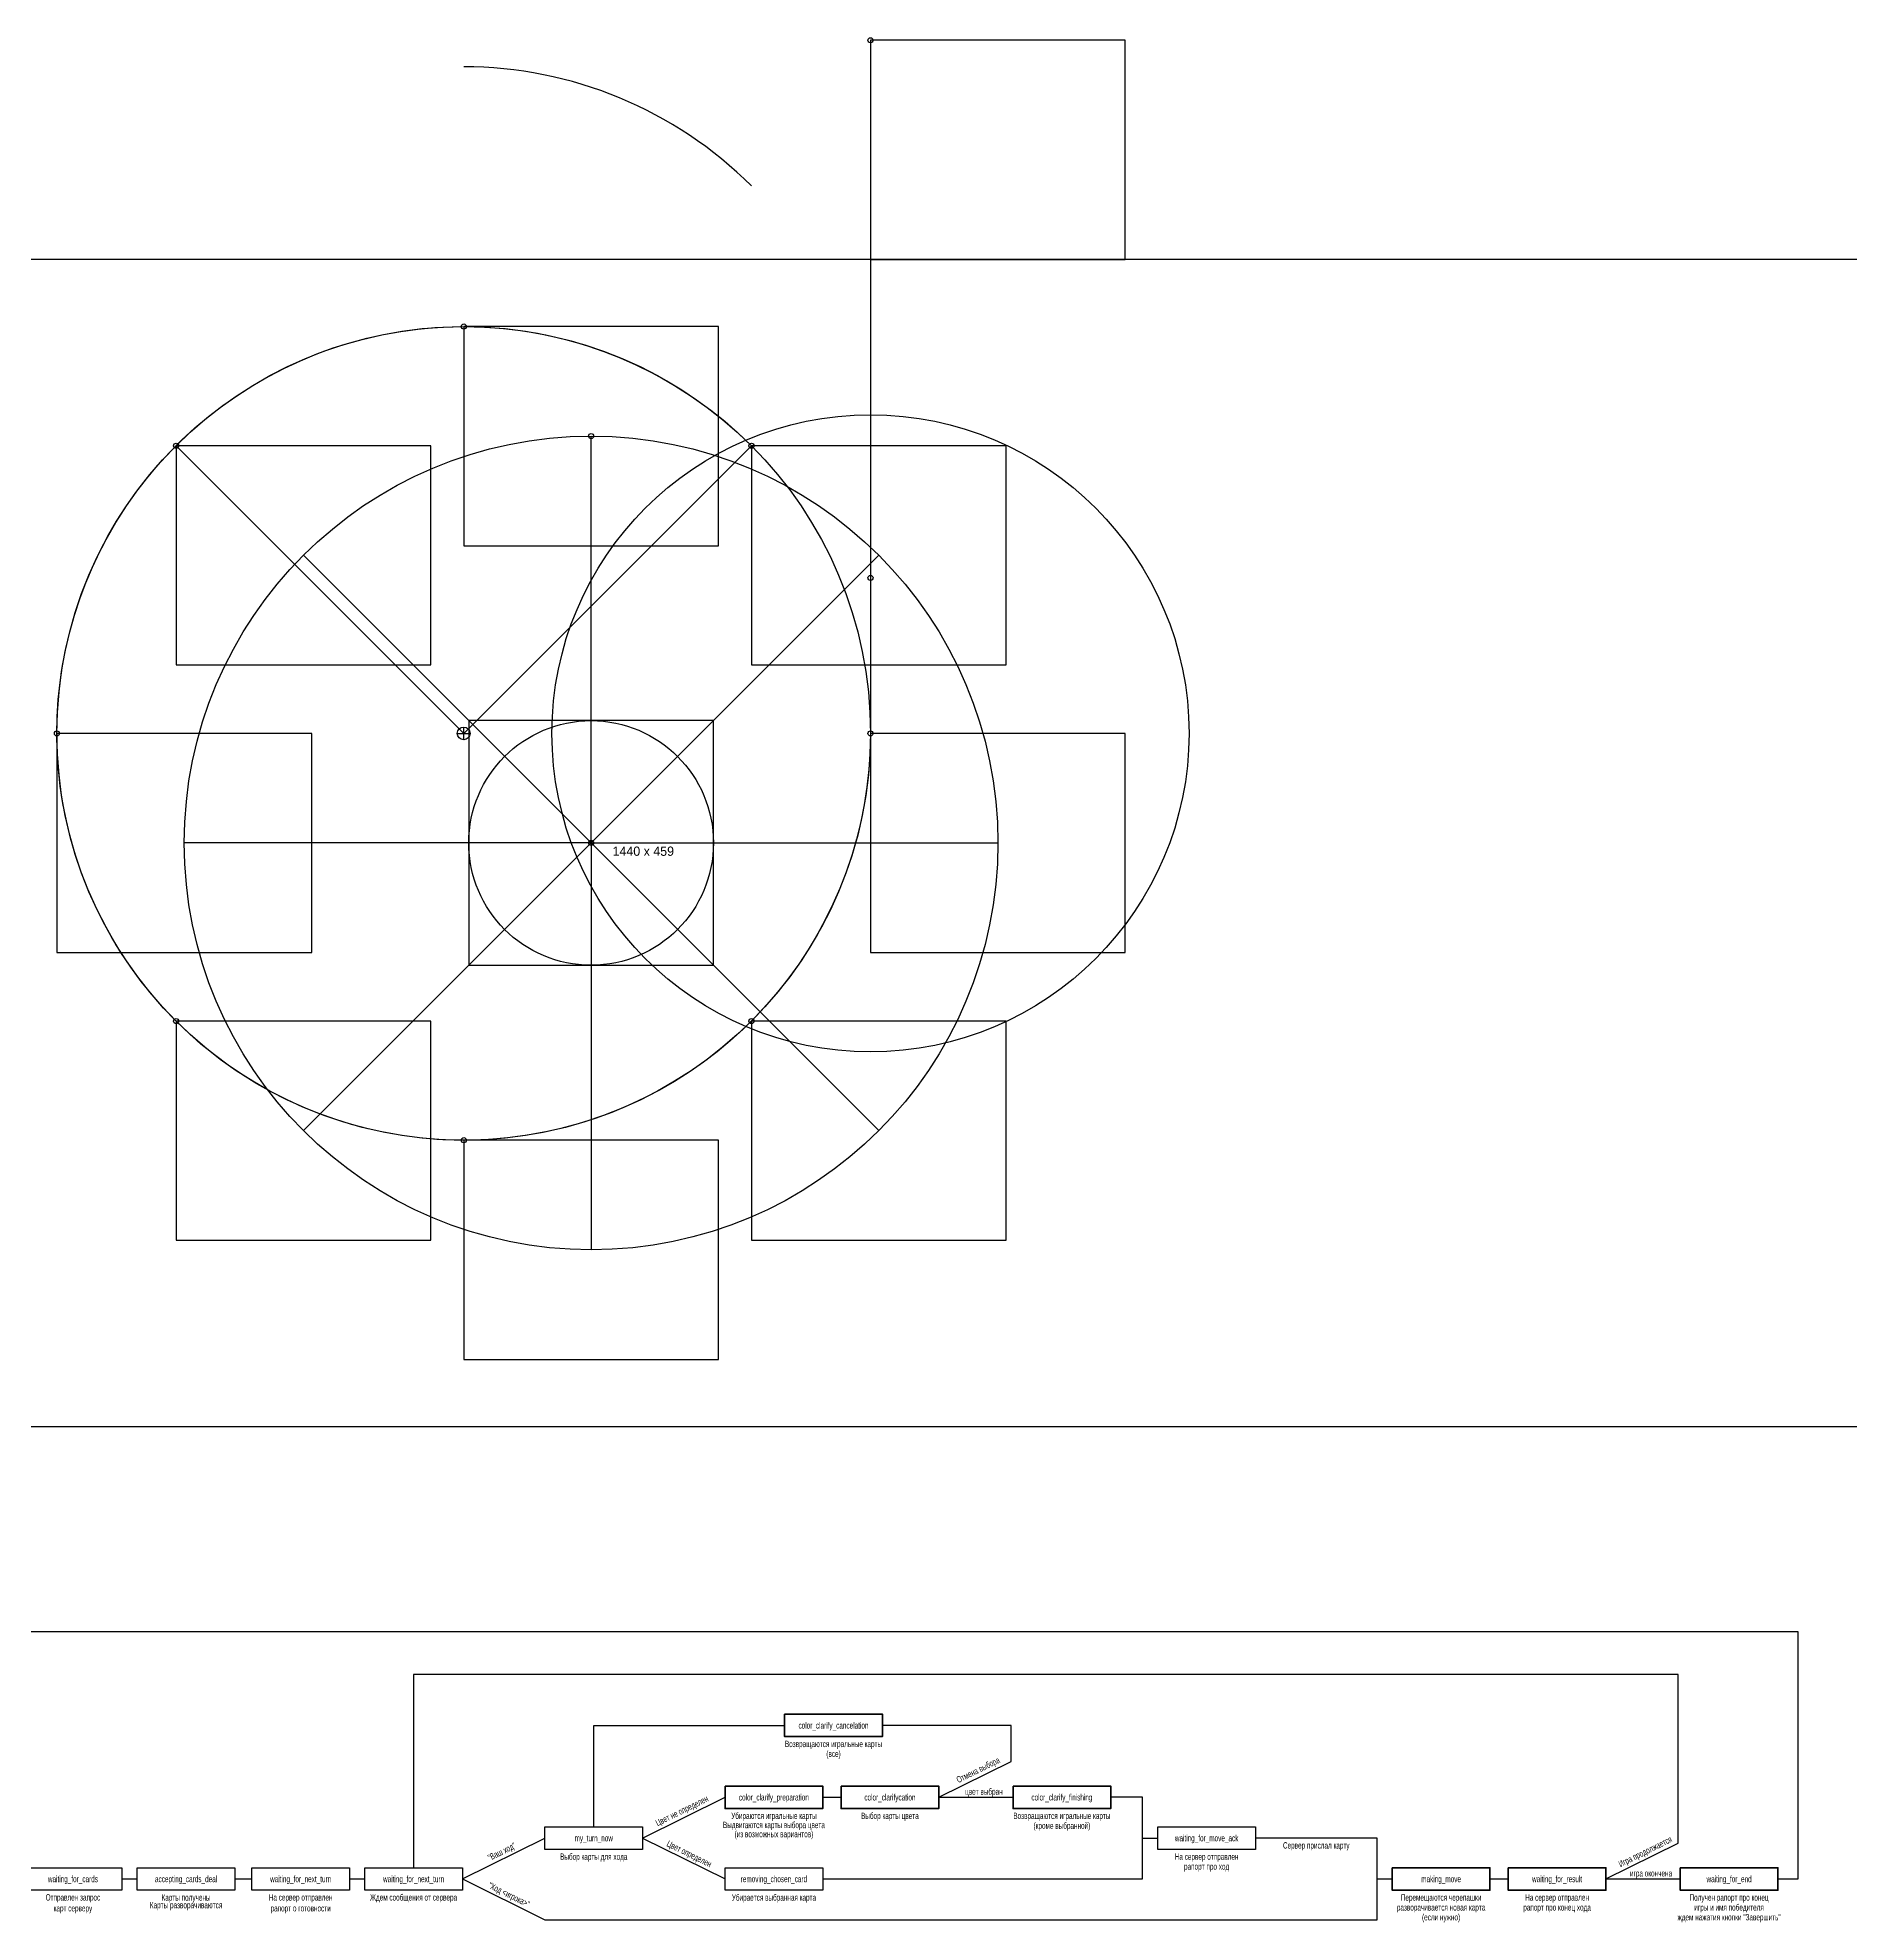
# Model space of a CAD drawing. Header units: inches. Extents: x 0 to 2040, y -214 to 1266.
# Drawn here: x 503 to 1214, y -195 to 545 of the extents above; entities that cross this region are included whole.
import ezdxf
from ezdxf.enums import TextEntityAlignment as Align

# ---------------------------------------------------------------- set-up
doc = ezdxf.new("R2010")
doc.units = ezdxf.units.IN
doc.header["$MEASUREMENT"] = 0

msp = doc.modelspace()

# ---------------------------------------------------------------- linework, layer by layer
at = {"lineweight": 30}
msp.add_lwpolyline([(829.65, 544), (829.65, 272, -5.027339), (782.89, 384.89, 1.684968)], format="xyb", dxfattribs=at)
for points in [[(829.65, 458), (929.65, 458), (929.65, 544), (829.65, 544)], [(0, 0), (1440, 0), (1440, 458), (0, 458)], [(670, 345.65), (770, 345.65), (770, 431.65), (670, 431.65)], [(557.11, 298.89), (657.11, 298.89), (657.11, 384.89), (557.11, 384.89)], [(782.89, 298.89), (882.89, 298.89), (882.89, 384.89), (782.89, 384.89)], [(672, 181), (768, 181), (768, 277), (672, 277)], [(510.35, 186), (610.35, 186), (610.35, 272), (510.35, 272)], [(829.65, 186), (929.65, 186), (929.65, 272), (829.65, 272)], [(557.11, 73.11), (657.11, 73.11), (657.11, 159.11), (557.11, 159.11)], [(782.89, 73.11), (882.89, 73.11), (882.89, 159.11), (782.89, 159.11)], [(670, 26.35), (770, 26.35), (770, 112.35), (670, 112.35)], [(701.87, -157.11), (740.21, -157.11), (740.21, -165.95), (701.87, -165.95)], [(942.38, -157.11), (980.73, -157.11), (980.73, -165.95), (942.38, -165.95)], [(497.47, -173.13), (535.81, -173.13), (535.81, -181.98), (497.47, -181.98)], [(541.87, -173.13), (580.21, -173.13), (580.21, -181.98), (541.87, -181.98)], [(586.85, -173.13), (625.2, -173.13), (625.2, -181.98), (586.85, -181.98)], [(631.16, -173.13), (669.5, -173.13), (669.5, -181.98), (631.16, -181.98)], [(772.58, -173.13), (810.92, -173.13), (810.92, -181.98), (772.58, -181.98)]]:
    msp.add_lwpolyline(points, close=True)
for points in [[(670, 272), (557.11, 384.89)], [(670, 272), (782.89, 384.89)], [(720, 229), (720, 388.65)], [(720, 229), (607.11, 341.89)], [(720, 229), (832.89, 341.89)], [(670, 269.5), (670, 274.5)], [(667.5, 272), (672.5, 272)], [(720, 229), (560.35, 229)], [(720, 229), (607.11, 116.11)], [(720, 229), (720, 69.35)], [(720, 229), (832.89, 116.11)], [(720, 229), (879.65, 229)], [(1185.77, -177.56), (1193.78, -177.56), (1193.78, -80.53), (27.3, -80.53), (27.3, -139.96)], [(1118.28, -177.56), (1146.62, -163.52), (1146.62, -97.33), (650.33, -97.33), (650.33, -173.13)], [(721.04, -157.11), (721.04, -117.29), (795.96, -117.29)], [(856.44, -145.5), (884.79, -131.47), (884.79, -117.29), (834.3, -117.29)], [(740.21, -161.53), (772.58, -145.5)], [(810.92, -145.5), (818.1, -145.5)], [(810.92, -177.56), (936.42, -177.56), (936.42, -145.5), (923.94, -145.5)], [(856.44, -145.5), (885.6, -145.5)], [(669.5, -177.56), (701.87, -161.53)], [(669.5, -177.56), (701.87, -193.58), (1028.44, -193.58), (1028.44, -161.53), (980.73, -161.53)], [(740.21, -161.53), (772.58, -177.56)], [(936.42, -161.53), (942.38, -161.53)], [(535.81, -177.56), (541.87, -177.56)], [(580.21, -177.56), (586.85, -177.56)], [(625.2, -177.56), (631.16, -177.56)], [(1028.44, -177.56), (1034.41, -177.56)], [(1072.75, -177.56), (1079.93, -177.56)], [(1118.28, -177.56), (1147.43, -177.56)]]:
    msp.add_lwpolyline(points)
at = {"lineweight": 50}
for points in [[(795.96, -112.87), (834.3, -112.87), (834.3, -121.71), (795.96, -121.71)], [(772.58, -141.08), (810.92, -141.08), (810.92, -149.92), (772.58, -149.92)], [(818.1, -141.08), (856.44, -141.08), (856.44, -149.92), (818.1, -149.92)], [(885.6, -141.08), (923.94, -141.08), (923.94, -149.92), (885.6, -149.92)], [(1034.41, -173.13), (1072.75, -173.13), (1072.75, -181.98), (1034.41, -181.98)], [(1079.93, -173.13), (1118.28, -173.13), (1118.28, -181.98), (1079.93, -181.98)], [(1147.43, -173.13), (1185.77, -173.13), (1185.77, -181.98), (1147.43, -181.98)]]:
    msp.add_lwpolyline(points, close=True, dxfattribs=at)
for centre, radius in [((829.65, 544), 1), ((670, 272), 159.65), ((670, 431.65), 1), ((829.65, 272), 125), ((557.11, 384.89), 1), ((720, 229), 159.65), ((720, 388.65), 1), ((782.89, 384.89), 1), ((829.65, 333), 1), ((670, 272), 2.5), ((720, 229), 48), ((510.35, 272), 1), ((829.65, 272), 1), ((720, 229), 1), ((557.11, 159.11), 1), ((782.89, 159.11), 1), ((670, 112.35), 1)]:
    msp.add_circle(centre, radius)
msp.add_arc((670, 373.92), 159.65, 45, 90)

# ---------------------------------------------------------------- texts
msp.add_text('1440 x 459', height=3.643).set_placement((728.43, 223.95))
at = {"width": 0.6}
for s, p in [('color_clarify_cancelation', (815.13, -117.29)), ('Возвращаются игральные карты', (815.13, -124.56)), ('(все)', (815.13, -128.42)), ('color_clarify_preparation', (791.75, -145.5)), ('color_clarifycation', (837.27, -145.5)), ('цвет выбран', (874.15, -143.26)), ('color_clarify_finishing', (904.77, -145.5)), ('Выдвигаются карты выбора цвета', (791.75, -156.36)), ('Убираются игральные карты', (791.75, -152.77)), ('Выбор карты цвета', (837.27, -152.77)), ('Возвращаются игральные карты', (904.77, -152.77)), ('(кроме выбранной)', (904.77, -156.63)), ('my_turn_now', (721.04, -161.53)), ('(из возможных вариантов)', (791.75, -159.95)), ('waiting_for_move_ack', (961.56, -161.53)), ('Выбор карты для хода', (721.04, -168.79)), ('На сервер отправлен', (961.56, -168.79)), ('Сервер прислал карту', (1004.59, -164.37)), ('waiting_for_cards', (516.64, -177.56)), ('accepting_cards_deal', (561.04, -177.56)), ('waiting_for_next_turn', (606.02, -177.56)), ('waiting_for_next_turn', (650.33, -177.56)), ('removing_chosen_card', (791.75, -177.56)), ('рапорт про ход', (961.56, -172.66)), ('making_move', (1053.58, -177.56)), ('waiting_for_result', (1099.1, -177.56)), ('игра окончена', (1135.98, -175.32)), ('waiting_for_end', (1166.6, -177.56)), ('Отправлен запрос', (516.64, -184.77)), ('Карты получены', (561.04, -184.82)), ('На сервер отправлен', (606.02, -184.77)), ('Ждем сообщения от сервера', (650.33, -184.77)), ('Убирается выбранная карта', (791.75, -184.82)), ('Перемещаются черепашки', (1053.58, -184.82)), ('На сервер отправлен', (1099.1, -184.82)), ('Получен рапорт про конец', (1166.6, -184.82)), ('карт серверу', (516.64, -189.04)), ('Карты разворачиваются', (561.04, -187.81)), ('рапорт о готовности', (606.02, -189.04)), ('разворачивается новая карта', (1053.58, -188.69)), ('(если нужно)', (1053.58, -192.56)), ('рапорт про конец хода', (1099.1, -188.69)), ('ждем нажатия кнопки "Завершить"', (1166.6, -192.56)), ('игры и имя победителя', (1166.6, -188.69))]:
    msp.add_text(s, height=2.5, dxfattribs=at).set_placement(p, align=Align.MIDDLE_CENTER)
for s, rotation, p in [('Отмена выбора', 26.34285, (871.86, -134.74)), ('Цвет не определен', 26.34285, (755.62, -150.76)), ('Игра продолжается', 26.34285, (1133.69, -166.79)), ('"Ваш ход"', 26.34285, (684.91, -166.79)), ('Цвет определен', 333.65715, (758.51, -167.66)), ('"Ход <игрока>"', 333.65715, (687.8, -183.69))]:
    msp.add_text(s, height=2.5, rotation=rotation, dxfattribs=at).set_placement(p, align=Align.MIDDLE_CENTER)

doc.saveas('drawing.dxf')
